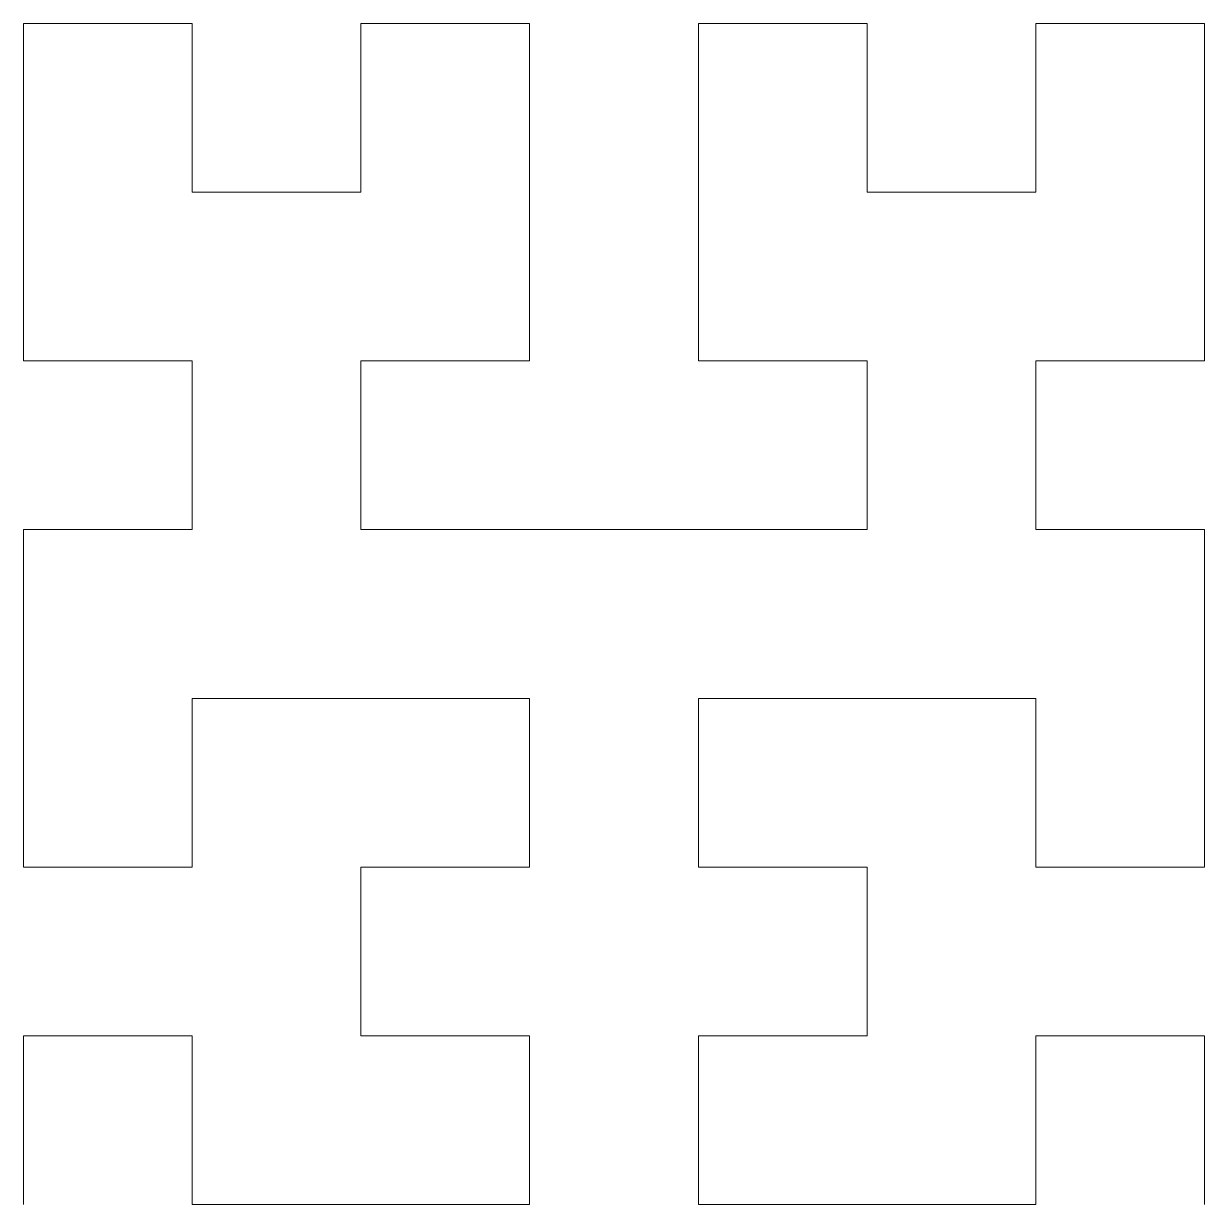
# Model space of a CAD drawing. Header units: millimetres. Extents: x 0 to 140, y 0 to 140.
import ezdxf

# ---------------------------------------------------------------- set-up
doc = ezdxf.new("R2010")
doc.units = ezdxf.units.MM

msp = doc.modelspace()

# ---------------------------------------------------------------- linework, layer by layer
at = {"lineweight": 5}
for p, q in [((0, 120), (0, 140)), ((0, 140), (20, 140)), ((20, 140), (20, 120)), ((40, 120), (40, 140)), ((40, 140), (60, 140)), ((60, 140), (60, 120)), ((80, 120), (80, 140)), ((80, 140), (100, 140)), ((100, 140), (100, 120)), ((120, 120), (120, 140)), ((120, 140), (140, 140)), ((140, 140), (140, 120)), ((0, 100), (0, 120)), ((20, 120), (40, 120)), ((60, 120), (60, 100)), ((80, 100), (80, 120)), ((100, 120), (120, 120)), ((140, 120), (140, 100)), ((20, 100), (0, 100)), ((20, 80), (20, 100)), ((60, 100), (40, 100)), ((40, 100), (40, 80)), ((100, 100), (80, 100)), ((100, 80), (100, 100)), ((140, 100), (120, 100)), ((120, 100), (120, 80)), ((0, 60), (0, 80)), ((0, 80), (20, 80)), ((40, 80), (60, 80)), ((60, 80), (80, 80)), ((80, 80), (100, 80)), ((120, 80), (140, 80)), ((140, 80), (140, 60)), ((0, 40), (0, 60)), ((40, 60), (20, 60)), ((20, 60), (20, 40)), ((60, 60), (40, 60)), ((60, 40), (60, 60)), ((100, 60), (80, 60)), ((80, 60), (80, 40)), ((120, 60), (100, 60)), ((120, 40), (120, 60)), ((140, 60), (140, 40)), ((20, 40), (0, 40)), ((40, 20), (40, 40)), ((40, 40), (60, 40)), ((80, 40), (100, 40)), ((100, 40), (100, 20)), ((140, 40), (120, 40)), ((0, 0), (0, 20)), ((0, 20), (20, 20)), ((20, 20), (20, 0)), ((60, 20), (40, 20)), ((60, 0), (60, 20)), ((100, 20), (80, 20)), ((80, 20), (80, 0)), ((120, 0), (120, 20)), ((120, 20), (140, 20)), ((140, 20), (140, 0)), ((20, 0), (40, 0)), ((40, 0), (60, 0)), ((80, 0), (100, 0)), ((100, 0), (120, 0))]:
    msp.add_line(p, q, dxfattribs=at)

doc.saveas('drawing.dxf')
